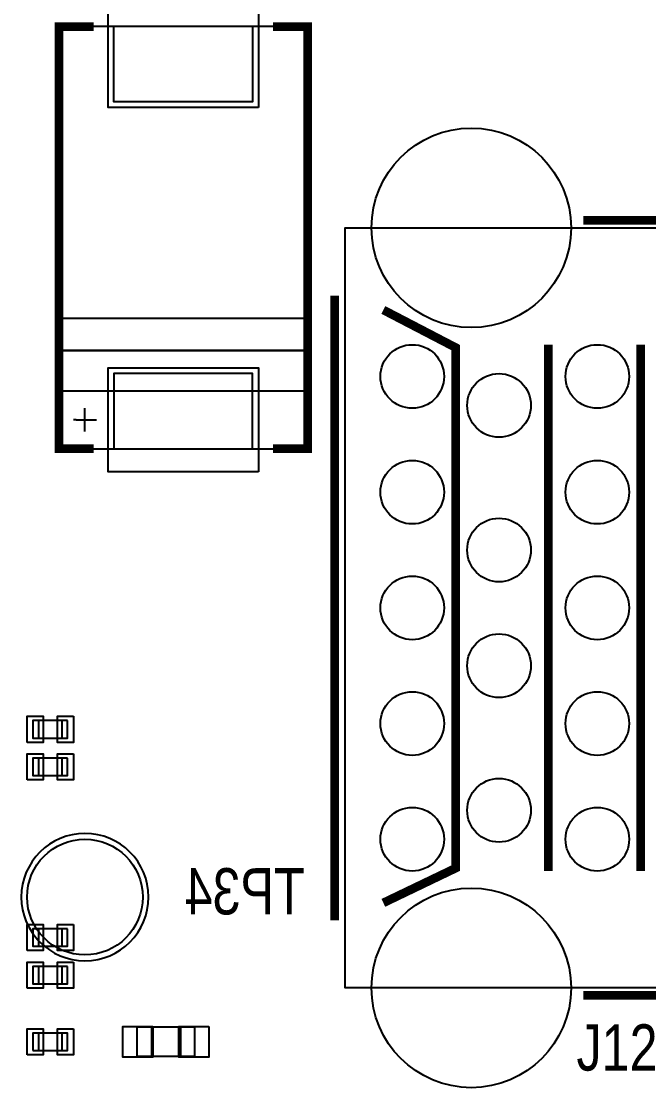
# Model space of a CAD drawing. Extents: x -2.3 to 88, y -2.5 to 83.
# Drawn here: x 64.9 to 75.75, y 18.7 to 37.14 of the extents above; entities that cross this region are included whole.
import ezdxf

# ---------------------------------------------------------------- set-up
doc = ezdxf.new("R2010")
doc.units = 0
for name, color, linetype in [('PARTS_BOTTOM', 12, 'CONTINUOUS'), ('PARTS_TOP', 111, 'CONTINUOUS'), ('PINS_BOTTOM', 5, 'CONTINUOUS'), ('PINS_TOP', 1, 'CONTINUOUS'), ('SILK_BOTTOM', 85, 'CONTINUOUS'), ('SILK_TOP', 85, 'CONTINUOUS')]:
    doc.layers.add(name, color=color, linetype=linetype)

msp = doc.modelspace()

# ---------------------------------------------------------------- linework, layer by layer
at = {"layer": 'PARTS_BOTTOM'}
msp.add_lwpolyline([(67.1, 22, 1), (64.9, 22, 1), (67.1, 22)], format="xyb", dxfattribs=at)
at = {"layer": 'PARTS_TOP'}
for points in [[(69.85, 29.75), (69.85, 37.05), (65.55, 37.05), (65.55, 29.75), (69.85, 29.75)], [(68.9, 37.05), (68.9, 35.75), (66.5, 35.75), (66.5, 37.05)], [(88, 33.57), (88, 20.43), (70.5, 20.43), (70.5, 33.57), (88, 33.57), (88, 34.25), (87.7, 34.25), (87.7, 33.57)], [(68.9, 29.75), (68.9, 31.05), (66.5, 31.05), (66.5, 29.75)], [(66, 30.05), (66, 30.45)], [(65.85, 30.25), (65.8, 30.25)], [(65.85, 30.25), (66.2, 30.25)], [(65.7, 25.05), (65.1, 25.05), (65.1, 24.75), (65.7, 24.75), (65.7, 25.05)], [(65.2, 24.75), (65.2, 25.05)], [(65.6, 25.05), (65.6, 24.75)], [(65.7, 24.4), (65.1, 24.4), (65.1, 24.1), (65.7, 24.1), (65.7, 24.4)], [(65.2, 24.1), (65.2, 24.4)], [(65.6, 24.4), (65.6, 24.1)], [(65.7, 21.45), (65.1, 21.45), (65.1, 21.15), (65.7, 21.15), (65.7, 21.45)], [(65.2, 21.15), (65.2, 21.45)], [(65.6, 21.45), (65.6, 21.15)], [(65.7, 20.8), (65.1, 20.8), (65.1, 20.5), (65.7, 20.5), (65.7, 20.8)], [(65.2, 20.5), (65.2, 20.8)], [(65.6, 20.8), (65.6, 20.5)], [(67.9, 19.25), (67.9, 19.75), (66.9, 19.75), (66.9, 19.25), (67.9, 19.25)], [(67.15, 19.75), (67.15, 19.25)], [(67.65, 19.75), (67.65, 19.25)], [(65.1, 19.35), (65.7, 19.35), (65.7, 19.65), (65.1, 19.65), (65.1, 19.35)], [(65.2, 19.35), (65.2, 19.65)], [(65.6, 19.65), (65.6, 19.35)]]:
    msp.add_lwpolyline(points, dxfattribs=at)
msp.add_lwpolyline([(65.55, 30.75), (69.85, 30.75), (69.85, 31.45), (65.55, 31.45)], close=True, dxfattribs=at)
at = {"layer": 'PINS_BOTTOM'}
for centre, radius in [((72.68, 33.57), 1.725), ((71.66, 31), 0.55), ((74.86, 31), 0.55), ((73.16, 30.5), 0.55), ((71.66, 29), 0.55), ((74.86, 29), 0.55), ((73.16, 28), 0.55), ((71.66, 27), 0.55), ((74.86, 27), 0.55), ((73.16, 26), 0.55), ((71.66, 25), 0.55), ((74.86, 25), 0.55), ((73.16, 23.5), 0.55), ((71.66, 23), 0.55), ((74.86, 23), 0.55), ((66, 22), 1), ((72.68, 20.43), 1.725)]:
    msp.add_circle(centre, radius, dxfattribs=at)
at = {"layer": 'PINS_TOP'}
for points in [[(69, 35.65), (66.4, 35.65), (66.4, 37.45), (69, 37.45)], [(69, 29.35), (66.4, 29.35), (66.4, 31.15), (69, 31.15)], [(65, 24.675), (65, 25.125), (65.275, 25.125), (65.275, 24.675)], [(65.8, 25.125), (65.8, 24.675), (65.525, 24.675), (65.525, 25.125)], [(65, 24.025), (65, 24.475), (65.275, 24.475), (65.275, 24.025)], [(65.8, 24.475), (65.8, 24.025), (65.525, 24.025), (65.525, 24.475)], [(65, 21.075), (65, 21.525), (65.275, 21.525), (65.275, 21.075)], [(65.8, 21.525), (65.8, 21.075), (65.525, 21.075), (65.525, 21.525)], [(65, 20.425), (65, 20.875), (65.275, 20.875), (65.275, 20.425)], [(65.8, 20.875), (65.8, 20.425), (65.525, 20.425), (65.525, 20.875)], [(67.175, 19.765), (67.175, 19.235), (66.655, 19.235), (66.655, 19.765)], [(68.145, 19.765), (68.145, 19.235), (67.625, 19.235), (67.625, 19.765)], [(65, 19.275), (65, 19.725), (65.275, 19.725), (65.275, 19.275)], [(65.8, 19.725), (65.8, 19.275), (65.525, 19.275), (65.525, 19.725)]]:
    msp.add_lwpolyline(points, close=True, dxfattribs=at)
for centre, radius in [((72.68, 33.57), 1.725), ((71.66, 31), 0.55), ((74.86, 31), 0.55), ((73.16, 30.5), 0.55), ((71.66, 29), 0.55), ((74.86, 29), 0.55), ((73.16, 28), 0.55), ((71.66, 27), 0.55), ((74.86, 27), 0.55), ((73.16, 26), 0.55), ((71.66, 25), 0.55), ((74.86, 25), 0.55), ((73.16, 23.5), 0.55), ((71.66, 23), 0.55), ((74.86, 23), 0.55), ((72.68, 20.43), 1.725)]:
    msp.add_circle(centre, radius, dxfattribs=at)
at = {"layer": 'SILK_BOTTOM', "const_width": 0.15}
for points in [[(71.16, 32.15), (72.41, 31.5), (72.41, 22.5), (71.16, 21.9)], [(74.01, 22.45), (74.01, 31.55)], [(75.61, 22.45), (75.61, 31.55)]]:
    msp.add_lwpolyline(points, dxfattribs=at)
at = {"layer": 'SILK_TOP', "const_width": 0.15}
for points in [[(66.15, 29.75), (65.55, 29.75), (65.55, 37.05), (66.15, 37.05)], [(69.25, 29.75), (69.85, 29.75), (69.85, 37.05), (69.25, 37.05)], [(76.22, 33.7), (74.62, 33.7)], [(70.32, 21.6), (70.32, 32.4)], [(76.22, 20.3), (74.62, 20.3)]]:
    msp.add_lwpolyline(points, dxfattribs=at)
at = {"layer": 'SILK_TOP'}
msp.add_lwpolyline([(65.55, 31.45), (69.9, 31.45), (69.9, 32), (65.55, 32)], close=True, dxfattribs=at)

# ---------------------------------------------------------------- texts
at = {"layer": 'SILK_BOTTOM', "text_generation_flag": 2, "width": 0.8125}
msp.add_text('TP34', height=0.8, dxfattribs=at).set_placement((69.8, 21.7))
at = {"layer": 'SILK_TOP', "width": 0.8125}
msp.add_text('J12', height=0.8, dxfattribs=at).set_placement((74.5, 19))

doc.saveas('drawing.dxf')
